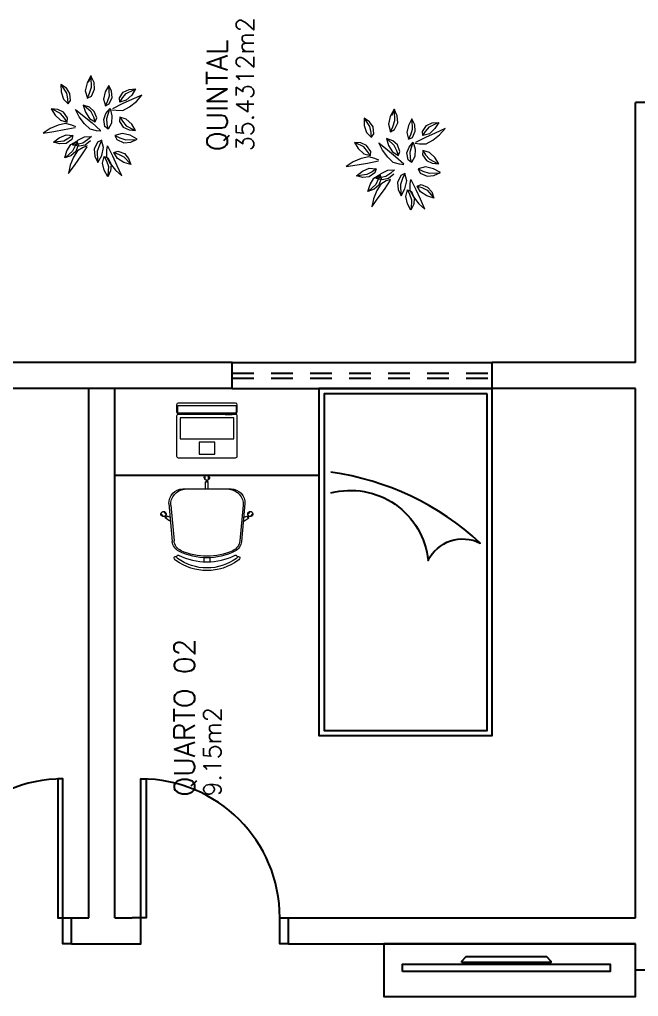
# Model space of a CAD drawing. Header units: millimetres. Extents: x -72 to 578, y 3 to 161.
# Drawn here: x 525.61 to 529.18, y 60.47 to 66.1 of the extents above; entities that cross this region are included whole.
import ezdxf

# ---------------------------------------------------------------- set-up
doc = ezdxf.new("R2010")
doc.units = ezdxf.units.MM
doc.linetypes.add('HIDDEN2', pattern=[0.1875, 0.125, -0.0625])
doc.layers.get('0').update_dxf_attribs({"color": 3})
for name, color, linetype in [('-HIDRO', 8, 'Continuous'), ('AR-MOB', 252, 'Continuous'), ('TigreCad', 3, 'Continuous')]:
    doc.layers.add(name, color=color, linetype=linetype)
doc.layers.add('E-Lay-9', color=9, linetype='Continuous', lineweight=9)
doc.styles.add('PADRAO_TXT', font='romans.shx')

# ---------------------------------------------------------------- blocks, each defined once
blk = doc.blocks.new('A$C76E36590')
at = {"layer": 'AR-MOB', "color": 8}
blk.add_lwpolyline([(-0.4418, -1.0005), (-0.4503, -1.0005), (-0.476, -0.9749), (-0.476, -0.5132), (-0.4503, -0.4875), (-0.4418, -0.4875)], close=True, dxfattribs=at)
blk = doc.blocks.new('Cadeira')
at = {"layer": 'E-Lay-9', "color": 8}
for p, q in [((-0.0093, 0.0535), (-0.0093, 0.0769)), ((0.0096, 0.0535), (0.0096, 0.0769)), ((-0.1393, 0), (0.1393, 0)), ((-0.0075, 0), (-0.0075, 0.0425)), ((-0.0075, 0.0425), (-0.0056, 0.0425)), ((0.0056, 0.0425), (0.0075, 0.0425)), ((0.0075, 0), (0.0075, 0.0425)), ((-0.2192, -0.0836), (-0.1996, -0.3023)), ((-0.2087, -0.0936), (-0.1898, -0.2982)), ((0.2087, -0.0936), (0.1898, -0.2982)), ((0.2192, -0.0836), (0.1996, -0.3023)), ((-0.25, -0.1588), (-0.265, -0.1409)), ((-0.2355, -0.1467), (-0.2505, -0.1288)), ((-0.2398, -0.1647), (-0.2413, -0.1659)), ((-0.2133, -0.1847), (-0.2413, -0.1659)), ((-0.2298, -0.1563), (-0.2313, -0.1575)), ((-0.2144, -0.1618), (-0.2298, -0.1563)), ((0.2133, -0.1847), (0.2413, -0.1659)), ((0.2144, -0.1618), (0.2298, -0.1563)), ((0.2298, -0.1563), (0.2313, -0.1575)), ((0.2355, -0.1467), (0.2505, -0.1288)), ((0.2398, -0.1647), (0.2413, -0.1659)), ((0.25, -0.1588), (0.265, -0.1409)), ((-0.0175, -0.3961), (-0.0175, -0.4196)), ((0.0175, -0.3961), (0.0175, -0.4196))]:
    blk.add_line(p, q, dxfattribs=at)
blk.add_lwpolyline([(0.1631, -0.3812, -0.237888), (-0.1631, -0.3812, 0.605717), (-0.1738, -0.3953, 0.122717), (-0.17, -0.4, 0.323529), (0.17, -0.4, 0.122717), (0.1738, -0.3953, 0.605717)], format="xyb", close=True, dxfattribs=at)
for centre in [(0, 0.0466), (-0.2382, -0.1579), (0.2382, -0.1579)]:
    blk.add_circle(centre, 0.005, dxfattribs=at)
for centre, radius, start, end in [((0.0001, 0.0652), 0.015, 281.6334, 257.4537), ((-0.1393, -0.08), 0.08, 90, 182.5692), ((0, 0.0475), 0.0075, 221.8103, 318.1897), ((0.1393, -0.08), 0.08, 357.4308, 90), ((-0.1202, -0.0886), 0.0887, 95.5925, 183.2522), ((0.1202, -0.0886), 0.0887, 356.7478, 84.4075), ((-0.2502, -0.1438), 0.015, 322.5463, 298.3666), ((-0.2388, -0.1573), 0.0075, 261.8103, 358.1897), ((0.2388, -0.1573), 0.0075, 181.8103, 278.1897), ((0.2502, -0.1438), 0.015, 241.6334, 217.4537), ((-0.1299, -0.296), 0.07, 185.1212, 243.6047), ((-0.1201, -0.2918), 0.07, 185.2999, 245.7361), ((0.1201, -0.2918), 0.07, 294.2639, 354.7001), ((0.1299, -0.296), 0.07, 296.3953, 354.8788), ((-0.1819, -0.3961), 0.00782, 29.8109, 225.3255), ((0, -0.0343), 0.3622, 243.6047, 296.3953), ((0, -0.0254), 0.3622, 245.7361, 294.2639), ((0.1819, -0.3961), 0.00782, 314.6745, 150.1891), ((-0.1625, -0.39), 0.0275, 205.1455, 233.4571), ((0, -0.1648), 0.3052, 234.1238, 305.8762), ((-0.1625, -0.39), 0.0125, 205.1455, 233.1301), ((0.1625, -0.39), 0.0275, 306.5429, 334.8545)]:
    blk.add_arc(centre, radius, start, end, dxfattribs=at)
blk = doc.blocks.new('Notebook')
at = {"layer": 'E-Lay-9', "color": 8}
for p, q in [((-0.175, 0.305), (-0.175, 0.3)), ((-0.175, 0.3), (-0.175, 0.265)), ((0.165, 0.315), (-0.165, 0.315)), ((0.175, 0.3), (0.175, 0.305)), ((0.175, 0.265), (0.175, 0.3)), ((-0.165, 0.255), (0.165, 0.255))]:
    blk.add_line(p, q, dxfattribs=at)
for points in [[(-0.165, 0.26), (0.165, 0.26, 0.414214), (0.17, 0.265), (0.17, 0.295, 0.414214), (0.165, 0.3), (-0.165, 0.3, 0.414214), (-0.17, 0.295), (-0.17, 0.265, 0.414214)], [(-0.165, 0), (0.165, 0, 0.414214), (0.175, 0.01), (0.175, 0.24, 0.414214), (0.165, 0.25), (-0.165, 0.25, 0.414214), (-0.175, 0.24), (-0.175, 0.01, 0.414214)]]:
    blk.add_lwpolyline(points, format="xyb", close=True, dxfattribs=at)
for points in [[(-0.155, 0.11), (0.155, 0.11), (0.155, 0.23), (-0.155, 0.23)], [(-0.105, 0.25), (-0.145, 0.25), (-0.145, 0.255), (-0.105, 0.255)], [(0.105, 0.25), (0.145, 0.25), (0.145, 0.255), (0.105, 0.255)], [(-0.045, 0.02), (0.045, 0.02), (0.045, 0.09), (-0.045, 0.09)]]:
    blk.add_lwpolyline(points, close=True, dxfattribs=at)
for centre, start, end in [((-0.165, 0.305), 90, 180), ((0.165, 0.305), 0, 90), ((-0.165, 0.265), 180, 270), ((0.165, 0.265), 270, 360)]:
    blk.add_arc(centre, 0.01, start, end, dxfattribs=at)
blk = doc.blocks.new('arb-pl48')
at = {"color": 8}
for p, q in [((0.059, 0.55), (0.01, 0.624)), ((0.01, 0.624), (0.028, 0.508)), ((0.095, 0.465), (0.059, 0.55)), ((0.268, 0.537), (0.201, 0.497)), ((0.219, 0.438), (0.264, 0.526)), ((0.262, 0.468), (0.268, 0.537)), ((-0.106, 0.447), (-0.088, 0.514)), ((-0.1, 0.379), (-0.106, 0.447)), ((-0.088, 0.514), (-0.039, 0.453)), ((-0.076, 0.404), (-0.088, 0.502)), ((-0.039, 0.453), (-0.008, 0.379)), ((0.028, 0.508), (0.047, 0.398)), ((0.114, 0.385), (0.095, 0.465)), ((0.147, 0.438), (0.127, 0.367)), ((0.201, 0.497), (0.147, 0.438)), ((0.171, 0.397), (0.219, 0.438)), ((0.233, 0.407), (0.262, 0.468)), ((0.45, 0.432), (0.374, 0.408)), ((0.436, 0.372), (0.519, 0.426)), ((0.528, 0.434), (0.45, 0.432)), ((0.489, 0.376), (0.528, 0.434)), ((-0.334, 0.335), (-0.42, 0.352)), ((-0.42, 0.352), (-0.325, 0.283)), ((-0.247, 0.3), (-0.334, 0.335)), ((-0.231, 0.328), (-0.255, 0.393)), ((-0.255, 0.393), (-0.18, 0.371)), ((-0.182, 0.31), (-0.248, 0.383)), ((-0.188, 0.276), (-0.231, 0.328)), ((-0.18, 0.371), (-0.113, 0.329)), ((-0.113, 0.329), (-0.075, 0.266)), ((-0.057, 0.318), (-0.1, 0.379)), ((-0.045, 0.349), (-0.076, 0.404)), ((-0.015, 0.306), (-0.057, 0.318)), ((-0.014, 0.306), (-0.045, 0.349)), ((-0.008, 0.379), (-0.014, 0.306)), ((0.047, 0.398), (0.071, 0.282)), ((0.077, 0.276), (0.095, 0.318)), ((0.095, 0.318), (0.114, 0.385)), ((0.127, 0.367), (0.171, 0.397)), ((0.128, 0.367), (0.172, 0.364)), ((0.172, 0.364), (0.233, 0.407)), ((0.374, 0.408), (0.321, 0.357)), ((0.321, 0.357), (0.375, 0.36)), ((0.322, 0.356), (0.359, 0.331)), ((0.359, 0.331), (0.433, 0.338)), ((0.375, 0.36), (0.436, 0.372)), ((0.433, 0.338), (0.489, 0.376)), ((-0.325, 0.283), (-0.234, 0.218)), ((-0.178, 0.257), (-0.247, 0.3)), ((-0.234, 0.218), (-0.135, 0.153)), ((-0.118, 0.251), (-0.188, 0.276)), ((-0.125, 0.283), (-0.182, 0.31)), ((-0.144, 0.197), (-0.178, 0.257)), ((-0.131, 0.241), (-0.118, 0.309)), ((-0.119, 0.174), (-0.131, 0.241)), ((-0.075, 0.266), (-0.125, 0.283)), ((-0.118, 0.309), (-0.064, 0.253)), ((-0.076, 0.265), (-0.118, 0.251)), ((-0.097, 0.201), (-0.117, 0.297)), ((-0.064, 0.253), (-0.028, 0.182)), ((0.109, 0.182), (0.184, 0.238)), ((0.184, 0.238), (0.262, 0.277)), ((0.262, 0.277), (0.189, 0.186)), ((-0.127, 0.153), (-0.144, 0.197)), ((-0.071, 0.117), (-0.119, 0.174)), ((-0.062, 0.149), (-0.097, 0.201)), ((-0.026, 0.109), (-0.062, 0.149)), ((-0.028, 0.182), (-0.026, 0.109)), ((0.036, 0.055), (0.053, 0.123)), ((0.053, 0.123), (0.109, 0.182)), ((0.189, 0.186), (0.118, 0.1)), ((0.167, 0.13), (0.129, 0.067)), ((0.234, 0.173), (0.167, 0.13)), ((0.179, 0.084), (0.236, 0.112)), ((0.309, 0.195), (0.234, 0.173)), ((0.236, 0.112), (0.302, 0.185)), ((0.242, 0.078), (0.286, 0.129)), ((0.286, 0.129), (0.309, 0.195)), ((0.461, 0.174), (0.382, 0.152)), ((0.382, 0.153), (0.404, 0.109)), ((0.382, 0.152), (0.435, 0.128)), ((0.404, 0.109), (0.478, 0.075)), ((0.435, 0.128), (0.5, 0.106)), ((0.546, 0.155), (0.461, 0.174)), ((0.5, 0.106), (0.608, 0.111)), ((0.621, 0.114), (0.546, 0.155)), ((0.621, 0.111), (0.552, 0.143)), ((0.552, 0.081), (0.621, 0.114)), ((-0.235, 0.072), (-0.304, 0.039)), ((-0.304, 0.039), (-0.229, -0.002)), ((-0.183, 0.047), (-0.291, 0.042)), ((-0.161, 0.078), (-0.235, 0.072)), ((-0.118, 0.024), (-0.183, 0.047)), ((-0.087, 0.043), (-0.161, 0.078)), ((-0.144, -0.021), (-0.065, 0.001)), ((-0.065, 0.001), (-0.118, 0.024)), ((-0.065, -0.001), (-0.087, 0.043)), ((0.03, 0.009), (0.036, 0.055)), ((0.118, 0.1), (0.039, 0.011)), ((0.129, 0.067), (0.179, 0.084)), ((0.13, 0.067), (0.172, 0.052)), ((0.172, 0.052), (0.242, 0.078)), ((0.478, 0.075), (0.552, 0.081)), ((-0.456, -0.066), (-0.387, -0.028)), ((-0.393, -0.096), (-0.456, -0.066)), ((-0.345, -0.073), (-0.444, -0.068)), ((-0.326, -0.101), (-0.393, -0.096)), ((-0.387, -0.028), (-0.31, -0.011)), ((-0.314, -0.092), (-0.387, -0.149)), ((-0.286, -0.052), (-0.345, -0.073)), ((-0.258, -0.07), (-0.326, -0.101)), ((-0.242, -0.053), (-0.314, -0.092)), ((-0.31, -0.011), (-0.238, -0.029)), ((-0.238, -0.029), (-0.286, -0.052)), ((-0.238, -0.03), (-0.258, -0.07)), ((-0.173, -0.054), (-0.242, -0.053)), ((-0.237, -0.121), (-0.131, -0.068)), ((-0.229, -0.002), (-0.144, -0.021)), ((-0.127, -0.06), (-0.173, -0.054)), ((0.052, -0.07), (0.081, -0.036)), ((0.052, -0.071), (0.104, -0.06)), ((0.116, -0.106), (0.052, -0.071)), ((0.081, -0.036), (0.155, -0.023)), ((0.104, -0.06), (0.167, -0.056)), ((0.155, -0.023), (0.218, -0.046)), ((0.167, -0.056), (0.26, -0.086)), ((0.271, -0.091), (0.195, -0.11)), ((0.218, -0.046), (0.271, -0.091)), ((0.373, -0.022), (0.301, -0.04)), ((0.301, -0.04), (0.349, -0.063)), ((0.302, -0.041), (0.321, -0.081)), ((0.321, -0.081), (0.389, -0.112)), ((0.349, -0.063), (0.409, -0.084)), ((0.45, -0.039), (0.373, -0.022)), ((0.409, -0.084), (0.507, -0.079)), ((0.519, -0.077), (0.45, -0.039)), ((0.456, -0.107), (0.519, -0.077)), ((-0.387, -0.149), (-0.445, -0.215)), ((-0.445, -0.215), (-0.338, -0.168)), ((-0.338, -0.168), (-0.237, -0.121)), ((-0.304, -0.236), (-0.261, -0.169)), ((-0.261, -0.169), (-0.198, -0.131)), ((-0.215, -0.181), (-0.243, -0.238)), ((-0.198, -0.131), (-0.215, -0.181)), ((-0.183, -0.174), (-0.209, -0.244)), ((-0.198, -0.132), (-0.183, -0.174)), ((-0.059, -0.163), (-0.093, -0.238)), ((-0.039, -0.194), (-0.062, -0.259)), ((-0.015, -0.142), (-0.059, -0.163)), ((-0.016, -0.142), (-0.039, -0.194)), ((0.006, -0.22), (-0.016, -0.142)), ((0.134, -0.19), (0.073, -0.232)), ((0.195, -0.11), (0.116, -0.106)), ((0.179, -0.193), (0.134, -0.19)), ((0.18, -0.193), (0.136, -0.222)), ((0.16, -0.264), (0.18, -0.193)), ((0.254, -0.157), (0.253, -0.227)), ((0.26, -0.111), (0.254, -0.157)), ((0.321, -0.221), (0.268, -0.116)), ((0.361, -0.264), (0.341, -0.193)), ((0.341, -0.193), (0.385, -0.222)), ((0.342, -0.193), (0.386, -0.19)), ((0.386, -0.19), (0.447, -0.232)), ((0.389, -0.112), (0.456, -0.107)), ((-0.326, -0.311), (-0.304, -0.236)), ((-0.26, -0.287), (-0.326, -0.311)), ((-0.243, -0.238), (-0.316, -0.304)), ((-0.209, -0.244), (-0.26, -0.287)), ((-0.093, -0.238), (-0.087, -0.311)), ((-0.087, -0.311), (-0.054, -0.381)), ((-0.062, -0.259), (-0.057, -0.368)), ((-0.054, -0.381), (-0.013, -0.305)), ((-0.013, -0.305), (0.006, -0.22)), ((0.045, -0.293), (0.039, -0.363)), ((0.088, -0.264), (0.043, -0.351)), ((0.073, -0.232), (0.045, -0.293)), ((0.136, -0.222), (0.088, -0.264)), ((0.106, -0.322), (0.16, -0.264)), ((0.253, -0.227), (0.292, -0.299)), ((0.292, -0.299), (0.349, -0.372)), ((0.368, -0.323), (0.321, -0.221)), ((0.415, -0.322), (0.361, -0.264)), ((0.385, -0.222), (0.433, -0.264)), ((0.433, -0.264), (0.477, -0.351)), ((0.447, -0.232), (0.476, -0.293)), ((0.476, -0.293), (0.482, -0.363)), ((0.039, -0.363), (0.106, -0.322)), ((0.349, -0.372), (0.415, -0.43)), ((0.415, -0.43), (0.368, -0.323)), ((0.482, -0.363), (0.415, -0.322))]:
    blk.add_line(p, q, dxfattribs=at)
blk = doc.blocks.new('A$C55E71383')
at = {"layer": 'E-Lay-9', "color": 0, "xscale": 0.5399999999999991, "yscale": 0.5399999999999991, "zscale": 0.5399999999999991, "rotation": 179.9999999999999}
blk.add_blockref('arb-pl48', (0, 0), dxfattribs=at)
blk = doc.blocks.new('HIDRO BAIXA')
at = {"layer": '-HIDRO'}
for p, q in [((579.8513, 108.1253), (579.8513, 109.6253)), ((580.0013, 109.6253), (579.8513, 109.6253)), ((576.8513, 108.1253), (576.1013, 108.1253)), ((577.5263, 108.1253), (576.7013, 108.1253)), ((577.5263, 107.9753), (577.5263, 108.1253)), ((577.5263, 108.1253), (579.0263, 108.1253)), ((579.8513, 108.1253), (579.0263, 108.1253)), ((579.0263, 107.9753), (579.0263, 108.1253)), ((576.8513, 107.9753), (576.1013, 107.9753)), ((577.5263, 107.9753), (576.7013, 107.9753)), ((576.7013, 104.9253), (576.7013, 107.9753)), ((576.8513, 104.9253), (576.8513, 107.9753)), ((577.5263, 107.9753), (579.0263, 107.9753)), ((579.8513, 107.9753), (579.0263, 107.9753)), ((579.8513, 104.9253), (579.8513, 107.9753)), ((576.6013, 104.9253), (576.7013, 104.9253)), ((576.6013, 104.7753), (576.6013, 104.9253)), ((576.8513, 104.9253), (576.9513, 104.9253)), ((577.8513, 104.9253), (579.8513, 104.9253)), ((577.8513, 104.7753), (577.8513, 104.9253)), ((576.6013, 104.7753), (576.9513, 104.7753)), ((577.8513, 104.7753), (579.8513, 104.7753)), ((579.8513, 104.6253), (579.8513, 104.7753)), ((579.8513, 104.6253), (580.0013, 104.6253))]:
    blk.add_line(p, q, dxfattribs=at)
at = {"layer": '-HIDRO', "linetype": 'HIDDEN2'}
for p, q in [((577.5263, 108.0653), (579.0263, 108.0653)), ((577.5263, 108.0353), (579.0263, 108.0353))]:
    blk.add_line(p, q, dxfattribs=at)
at = {"layer": '-HIDRO', "color": 8, "ltscale": 0.5}
blk.add_line((578.0263, 107.4754), (576.8513, 107.4754), dxfattribs=at)
at = {"layer": '-HIDRO', "color": 8}
for points in [[(579.0263, 107.9753), (578.0263, 107.9753), (578.0263, 105.9753), (579.0263, 105.9753)], [(578.9963, 107.9453), (578.0563, 107.9453), (578.0563, 106.0053), (578.9963, 106.0053)], [(579.8513, 104.7753), (578.4013, 104.7753), (578.4013, 104.4713), (579.8513, 104.4713)], [(578.5088, 104.6146), (578.5088, 104.6574), (579.7058, 104.6574), (579.7058, 104.6146)]]:
    blk.add_lwpolyline(points, close=True, dxfattribs=at)
blk.add_lwpolyline([(578.0963, 107.374, -0.460104), (578.6563, 106.9853, -0.414214), (578.9563, 107.0853, 0.154765), (578.0963, 107.4929)], format="xyb", dxfattribs=at)
at = {"layer": '-HIDRO'}
for points in [[(576.5513, 104.9253), (576.5513, 105.7253), (576.5213, 105.7253), (576.5213, 104.9253)], [(577.0013, 104.9253), (577.0013, 105.7253), (577.0313, 105.7253), (577.0313, 104.9253)]]:
    blk.add_lwpolyline(points, close=True, dxfattribs=at)
for points in [[(576.6013, 104.7753), (576.5513, 104.7753), (576.5513, 104.9253), (576.6013, 104.9253)], [(576.9513, 104.7753), (577.0013, 104.7753), (577.0013, 104.9253), (576.9513, 104.9253)], [(577.8513, 104.7753), (577.8013, 104.7753), (577.8013, 104.9253), (577.8513, 104.9253)]]:
    blk.add_lwpolyline(points, dxfattribs=at)
for centre, start, end in [((576.5513, 104.9253), 90, 180), ((577.0013, 104.9253), 0, 90)]:
    blk.add_arc(centre, 0.8, start, end, dxfattribs=at)
at = {"layer": '-HIDRO', "rotation": 270}
for name, p in [('A$C55E71383', (576.7743, 109.443)), ('A$C55E71383', (578.5219, 109.2502)), ('A$C76E36590', (579.8513, 104.2253))]:
    blk.add_blockref(name, p, dxfattribs=at)
at = {"layer": '-HIDRO'}
blk.add_blockref('Notebook', (577.3815, 107.5767), dxfattribs=at)
at = {"layer": '-HIDRO', "color": 8, "xscale": -1}
blk.add_blockref('Cadeira', (577.3815, 107.3965), dxfattribs=at)
at = {"layer": '-HIDRO', "style": 'PADRAO_TXT'}
for s, height, p in [('35.4312m2', 0.1, (577.6509, 109.3446)), ('QUINTAL', 0.12, (577.5009, 109.3446)), ('QUARTO 02', 0.12, (577.3126, 105.6245)), ('9.15m2', 0.1, (577.4626, 105.6245))]:
    blk.add_text(s, height=height, rotation=90, dxfattribs=at).set_placement(p)

msp = doc.modelspace()

# ---------------------------------------------------------------- block references
at = {"layer": 'TigreCad'}
msp.add_blockref('HIDRO BAIXA', (-50.6915, -44.0007), dxfattribs=at)

doc.saveas('drawing.dxf')
